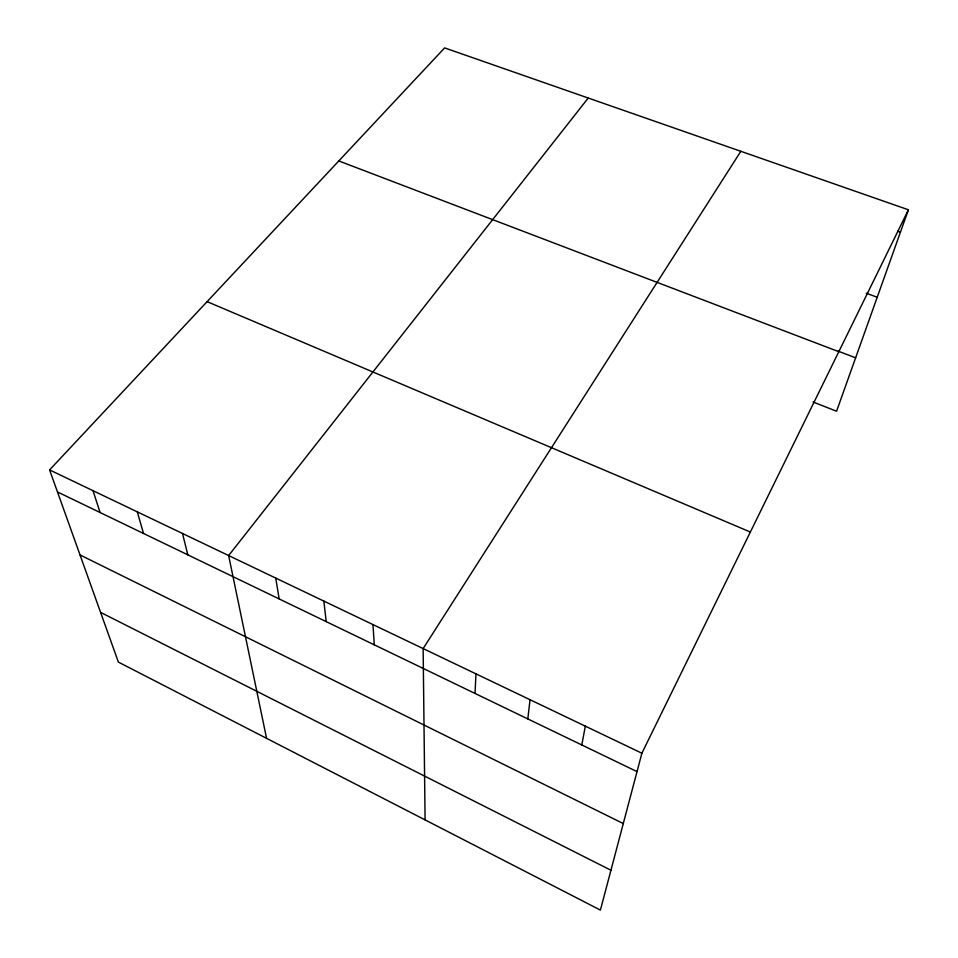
<?xml version="1.0" encoding="UTF-8"?>
<svg xmlns="http://www.w3.org/2000/svg" width="958" height="958" viewBox="0 0 958 958"><rect width="100%" height="100%" fill="white"/><g stroke="black" fill="none" stroke-linecap="round" stroke-linejoin="round"><path stroke-width="1.44" d="M475.012 693.436L475.982 673.869M527.822 718.919L530.025 699.711M581.805 744.965L585.314 726.164M908.412 209.79L641.884 753.216L600.403 910.1L118.373 662.086L49.588 469.911L444.632 47.9L908.412 209.79L836.574 411.233L813.055 401.977M740.845 151.292L423.137 648.59L425.089 819.892M588.236 98.027L228.639 555.556L266.563 738.331M897.598 231.225L900.412 232.219M866.212 293.196L877.217 297.243M838.07 351.119L855.626 357.813M338.809 160.944L838.813 351.694M207.096 301.65L750.365 532.037M49.588 469.911L641.884 753.216M57.48 491.957L637.022 771.609M80.029 554.933L623.287 823.569M100.59 612.378L610.941 870.247M93.01 490.676L100.075 512.506M137.305 511.871L143.508 533.474M182.511 533.486L187.816 554.85M275.736 578.081L279.149 598.918M323.84 601.085L326.223 621.634M372.961 624.592L374.291 644.83"/></g></svg>
